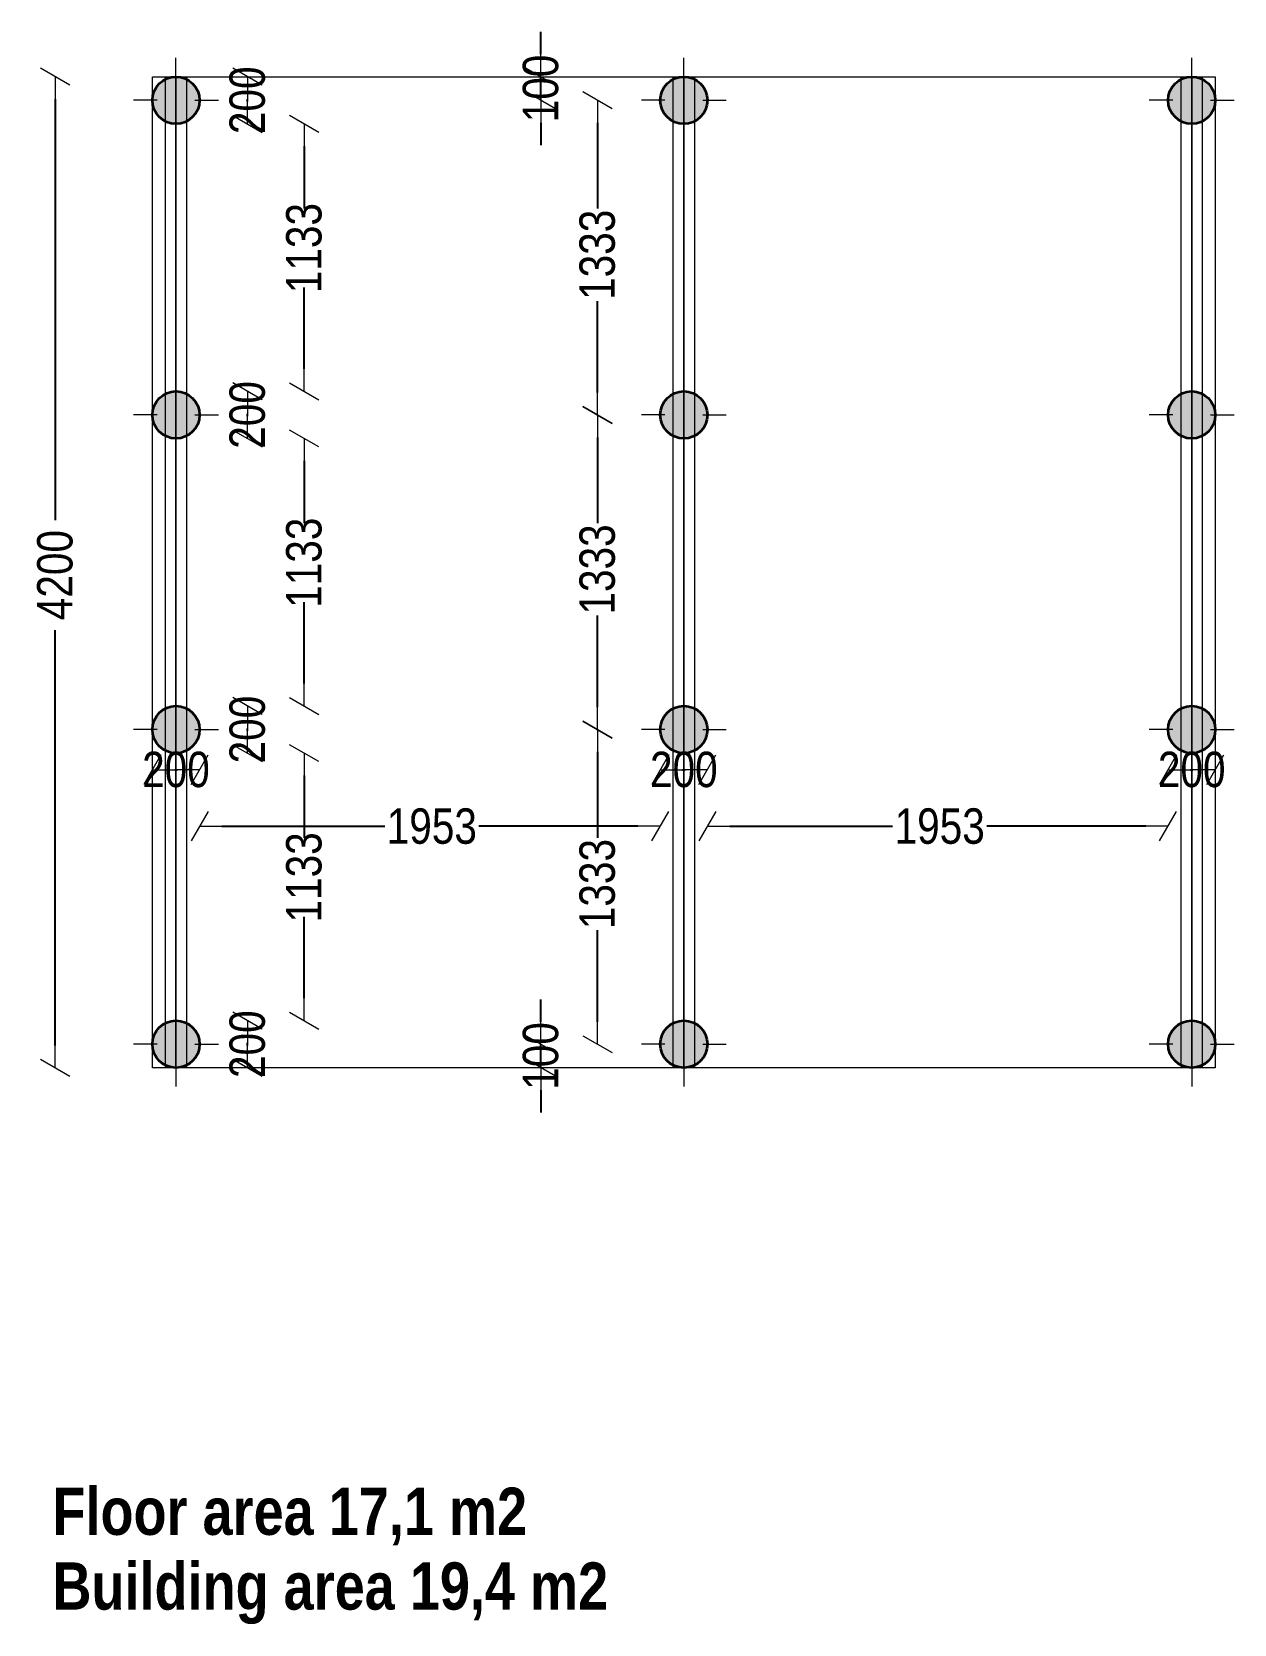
# Model space of a CAD drawing. Header units: millimetres. Extents: x -446325 to -421669, y 93022 to 136983.
# Drawn here: x -430287 to -425190, y 130236 to 136983 of the extents above; entities that cross this region are included whole.
import ezdxf

# ---------------------------------------------------------------- set-up
doc = ezdxf.new("R2010")
doc.units = ezdxf.units.MM
doc.header["$MEASUREMENT"] = 0
for name, color, linetype, lineweight in [('0_Pen_No__1', 7, 'Continuous', 13), ('2D Drafting - General_Pen_No__101', 252, 'Continuous', 13), ('Structural - Bearing_Pen_No__20', 1, 'Continuous', 0)]:
    doc.layers.add(name, color=color, linetype=linetype, lineweight=lineweight)
doc.layers.add('Dimensioning - General', color=7, linetype='Continuous')
doc.layers.add('Structural - Bearing', color=7, linetype='Continuous')
doc.layers.add('Structural - Bearing_Pen_No__28', color=7, linetype='Continuous', lineweight=35, true_color=0xa80f02)
doc.layers.add('Structural - Bearing_Pen_No__48', color=7, linetype='Continuous', lineweight=25, true_color=0xa80f02)
doc.styles.add('GENERATED_STYLE_1', font='techl___.ttf')
doc.styles.add('GENERATED_STYLE_3', font='')
doc.styles.get('GENERATED_STYLE_3').set_extended_font_data('TechnicLite', bold=True)
doc.dimstyles.new('GENERATED_STYLE__1', dxfattribs={"dimtxt": 150, "dimasz": 95, "dimexe": 0.18, "dimexo": 0.0625, "dimgap": 0.09, "dimtad": 0, "dimdec": 0, "dimzin": 0, "dimdsep": 46, "dimtxsty": 'GENERATED_STYLE_1', "dimblk": 'ARROWHEAD_2', "dimblk1": 'ARROWHEAD_2', "dimblk2": 'ARROWHEAD_2', "dimcen": 0.09, "dimse1": 1, "dimse2": 1, "dimclrd": 7, "dimclre": 7, "dimclrt": 7, "dimadec": 0, "dimazin": 0, "dimtfac": 1, "dimtdec": 4, "dimtmove": 0, "dimatfit": 3, "dimfxl": 1, "dimtolj": 1, "dimtzin": 0, "dimarcsym": 0})
doc.dimstyles.new('GENERATED_STYLE__2', dxfattribs={"dimtxt": 150, "dimasz": 95, "dimexe": 0.18, "dimexo": 0.0625, "dimgap": 0.09, "dimtad": 0, "dimtih": 1, "dimtoh": 1, "dimdec": 0, "dimzin": 0, "dimdsep": 46, "dimtxsty": 'GENERATED_STYLE_1', "dimblk": 'ARROWHEAD_2', "dimblk1": 'ARROWHEAD_2', "dimblk2": 'ARROWHEAD_2', "dimcen": 0.09, "dimse1": 1, "dimse2": 1, "dimclrd": 7, "dimclre": 7, "dimclrt": 7, "dimadec": 0, "dimazin": 0, "dimtfac": 1, "dimtdec": 4, "dimtmove": 0, "dimatfit": 3, "dimfxl": 1, "dimtolj": 1, "dimtzin": 0, "dimarcsym": 0})

# ---------------------------------------------------------------- blocks, each defined once
blk = doc.blocks.new('Column_37', base_point=(-387791.1, 113610.9))
at = {"layer": 'Structural - Bearing_Pen_No__48', "linetype": 'Continuous', "lineweight": 0, "true_color": 0xe8c2bf}
blk.add_hatch(color=254, dxfattribs=at).paths.add_polyline_path([(-387791.1, 113510.9, 0.414214), (-387691.1, 113610.9, 0.414214), (-387791.1, 113710.9, 0.414214), (-387891.1, 113610.9, 0.414214)])
at = {"layer": 'Structural - Bearing_Pen_No__20', "color": 1, "linetype": 'Continuous', "lineweight": 0}
for p, q in [((-387791.1, 113690.9), (-387791.1, 113790.9)), ((-387871.1, 113610.9), (-387971.1, 113610.9)), ((-387711.1, 113610.9), (-387611.1, 113610.9)), ((-387791.1, 113530.9), (-387791.1, 113430.9))]:
    blk.add_line(p, q, dxfattribs=at)
blk.add_point((-387791.1, 113610.9), dxfattribs=at)
at = {"layer": 'Structural - Bearing_Pen_No__28', "color": 14, "linetype": 'Continuous', "lineweight": 35, "true_color": 0xa80f02}
blk.add_circle((-387791.1, 113610.9), 100, dxfattribs=at)
blk = doc.blocks.new('Column_38', base_point=(-387791.1, 117610.9))
at = {"layer": 'Structural - Bearing_Pen_No__48', "linetype": 'Continuous', "lineweight": 0, "true_color": 0xe8c2bf}
blk.add_hatch(color=254, dxfattribs=at).paths.add_polyline_path([(-387791.1, 117510.9, 0.414214), (-387691.1, 117610.9, 0.414214), (-387791.1, 117710.9, 0.414214), (-387891.1, 117610.9, 0.414214)])
at = {"layer": 'Structural - Bearing_Pen_No__20', "color": 1, "linetype": 'Continuous', "lineweight": 0}
for p, q in [((-387791.1, 117690.9), (-387791.1, 117790.9)), ((-387871.1, 117610.9), (-387971.1, 117610.9)), ((-387711.1, 117610.9), (-387611.1, 117610.9)), ((-387791.1, 117530.9), (-387791.1, 117430.9))]:
    blk.add_line(p, q, dxfattribs=at)
blk.add_point((-387791.1, 117610.9), dxfattribs=at)
at = {"layer": 'Structural - Bearing_Pen_No__28', "color": 14, "linetype": 'Continuous', "lineweight": 35, "true_color": 0xa80f02}
blk.add_circle((-387791.1, 117610.9), 100, dxfattribs=at)
blk = doc.blocks.new('Column_39', base_point=(-385638.1, 113610.9))
at = {"layer": 'Structural - Bearing_Pen_No__48', "linetype": 'Continuous', "lineweight": 0, "true_color": 0xe8c2bf}
blk.add_hatch(color=254, dxfattribs=at).paths.add_polyline_path([(-385638.1, 113510.9, 0.414214), (-385538.1, 113610.9, 0.414214), (-385638.1, 113710.9, 0.414214), (-385738.1, 113610.9, 0.414214)])
at = {"layer": 'Structural - Bearing_Pen_No__20', "color": 1, "linetype": 'Continuous', "lineweight": 0}
for p, q in [((-385638.1, 113690.9), (-385638.1, 113790.9)), ((-385718.1, 113610.9), (-385818.1, 113610.9)), ((-385558.1, 113610.9), (-385458.1, 113610.9)), ((-385638.1, 113530.9), (-385638.1, 113430.9))]:
    blk.add_line(p, q, dxfattribs=at)
blk.add_point((-385638.1, 113610.9), dxfattribs=at)
at = {"layer": 'Structural - Bearing_Pen_No__28', "color": 14, "linetype": 'Continuous', "lineweight": 35, "true_color": 0xa80f02}
blk.add_circle((-385638.1, 113610.9), 100, dxfattribs=at)
blk = doc.blocks.new('Column_40', base_point=(-385638.1, 117610.9))
at = {"layer": 'Structural - Bearing_Pen_No__48', "linetype": 'Continuous', "lineweight": 0, "true_color": 0xe8c2bf}
blk.add_hatch(color=254, dxfattribs=at).paths.add_polyline_path([(-385638.1, 117510.9, 0.414214), (-385538.1, 117610.9, 0.414214), (-385638.1, 117710.9, 0.414214), (-385738.1, 117610.9, 0.414214)])
at = {"layer": 'Structural - Bearing_Pen_No__20', "color": 1, "linetype": 'Continuous', "lineweight": 0}
for p, q in [((-385638.1, 117690.9), (-385638.1, 117790.9)), ((-385718.1, 117610.9), (-385818.1, 117610.9)), ((-385558.1, 117610.9), (-385458.1, 117610.9)), ((-385638.1, 117530.9), (-385638.1, 117430.9))]:
    blk.add_line(p, q, dxfattribs=at)
blk.add_point((-385638.1, 117610.9), dxfattribs=at)
at = {"layer": 'Structural - Bearing_Pen_No__28', "color": 14, "linetype": 'Continuous', "lineweight": 35, "true_color": 0xa80f02}
blk.add_circle((-385638.1, 117610.9), 100, dxfattribs=at)
blk = doc.blocks.new('Column_41', base_point=(-383485.1, 113610.9))
at = {"layer": 'Structural - Bearing_Pen_No__48', "linetype": 'Continuous', "lineweight": 0, "true_color": 0xe8c2bf}
blk.add_hatch(color=254, dxfattribs=at).paths.add_polyline_path([(-383485.1, 113510.9, 0.414214), (-383385.1, 113610.9, 0.414214), (-383485.1, 113710.9, 0.414214), (-383585.1, 113610.9, 0.414214)])
at = {"layer": 'Structural - Bearing_Pen_No__20', "color": 1, "linetype": 'Continuous', "lineweight": 0}
for p, q in [((-383485.1, 113690.9), (-383485.1, 113790.9)), ((-383565.1, 113610.9), (-383665.1, 113610.9)), ((-383405.1, 113610.9), (-383305.1, 113610.9)), ((-383485.1, 113530.9), (-383485.1, 113430.9))]:
    blk.add_line(p, q, dxfattribs=at)
blk.add_point((-383485.1, 113610.9), dxfattribs=at)
at = {"layer": 'Structural - Bearing_Pen_No__28', "color": 14, "linetype": 'Continuous', "lineweight": 35, "true_color": 0xa80f02}
blk.add_circle((-383485.1, 113610.9), 100, dxfattribs=at)
blk = doc.blocks.new('Column_42', base_point=(-383485.1, 117610.9))
at = {"layer": 'Structural - Bearing_Pen_No__48', "linetype": 'Continuous', "lineweight": 0, "true_color": 0xe8c2bf}
blk.add_hatch(color=254, dxfattribs=at).paths.add_polyline_path([(-383485.1, 117510.9, 0.414214), (-383385.1, 117610.9, 0.414214), (-383485.1, 117710.9, 0.414214), (-383585.1, 117610.9, 0.414214)])
at = {"layer": 'Structural - Bearing_Pen_No__20', "color": 1, "linetype": 'Continuous', "lineweight": 0}
for p, q in [((-383485.1, 117690.9), (-383485.1, 117790.9)), ((-383565.1, 117610.9), (-383665.1, 117610.9)), ((-383405.1, 117610.9), (-383305.1, 117610.9)), ((-383485.1, 117530.9), (-383485.1, 117430.9))]:
    blk.add_line(p, q, dxfattribs=at)
blk.add_point((-383485.1, 117610.9), dxfattribs=at)
at = {"layer": 'Structural - Bearing_Pen_No__28', "color": 14, "linetype": 'Continuous', "lineweight": 35, "true_color": 0xa80f02}
blk.add_circle((-383485.1, 117610.9), 100, dxfattribs=at)
blk = doc.blocks.new('Column_43', base_point=(-387791.1, 114944.3))
at = {"layer": 'Structural - Bearing_Pen_No__48', "linetype": 'Continuous', "lineweight": 0, "true_color": 0xe8c2bf}
blk.add_hatch(color=254, dxfattribs=at).paths.add_polyline_path([(-387791.1, 114844.3, 0.414214), (-387691.1, 114944.3, 0.414214), (-387791.1, 115044.3, 0.414214), (-387891.1, 114944.3, 0.414214)])
at = {"layer": 'Structural - Bearing_Pen_No__20', "color": 1, "linetype": 'Continuous', "lineweight": 0}
for p, q in [((-387791.1, 115024.3), (-387791.1, 115124.3)), ((-387871.1, 114944.3), (-387971.1, 114944.3)), ((-387711.1, 114944.3), (-387611.1, 114944.3)), ((-387791.1, 114864.3), (-387791.1, 114764.3))]:
    blk.add_line(p, q, dxfattribs=at)
blk.add_point((-387791.1, 114944.3), dxfattribs=at)
at = {"layer": 'Structural - Bearing_Pen_No__28', "color": 14, "linetype": 'Continuous', "lineweight": 35, "true_color": 0xa80f02}
blk.add_circle((-387791.1, 114944.3), 100, dxfattribs=at)
blk = doc.blocks.new('Column_44', base_point=(-385638.1, 114944.3))
at = {"layer": 'Structural - Bearing_Pen_No__48', "linetype": 'Continuous', "lineweight": 0, "true_color": 0xe8c2bf}
blk.add_hatch(color=254, dxfattribs=at).paths.add_polyline_path([(-385638.1, 114844.3, 0.414214), (-385538.1, 114944.3, 0.414214), (-385638.1, 115044.3, 0.414214), (-385738.1, 114944.3, 0.414214)])
at = {"layer": 'Structural - Bearing_Pen_No__20', "color": 1, "linetype": 'Continuous', "lineweight": 0}
for p, q in [((-385638.1, 115024.3), (-385638.1, 115124.3)), ((-385718.1, 114944.3), (-385818.1, 114944.3)), ((-385558.1, 114944.3), (-385458.1, 114944.3)), ((-385638.1, 114864.3), (-385638.1, 114764.3))]:
    blk.add_line(p, q, dxfattribs=at)
blk.add_point((-385638.1, 114944.3), dxfattribs=at)
at = {"layer": 'Structural - Bearing_Pen_No__28', "color": 14, "linetype": 'Continuous', "lineweight": 35, "true_color": 0xa80f02}
blk.add_circle((-385638.1, 114944.3), 100, dxfattribs=at)
blk = doc.blocks.new('Column_45', base_point=(-383485.1, 114944.3))
at = {"layer": 'Structural - Bearing_Pen_No__48', "linetype": 'Continuous', "lineweight": 0, "true_color": 0xe8c2bf}
blk.add_hatch(color=254, dxfattribs=at).paths.add_polyline_path([(-383485.1, 114844.3, 0.414214), (-383385.1, 114944.3, 0.414214), (-383485.1, 115044.3, 0.414214), (-383585.1, 114944.3, 0.414214)])
at = {"layer": 'Structural - Bearing_Pen_No__20', "color": 1, "linetype": 'Continuous', "lineweight": 0}
for p, q in [((-383485.1, 115024.3), (-383485.1, 115124.3)), ((-383565.1, 114944.3), (-383665.1, 114944.3)), ((-383405.1, 114944.3), (-383305.1, 114944.3)), ((-383485.1, 114864.3), (-383485.1, 114764.3))]:
    blk.add_line(p, q, dxfattribs=at)
blk.add_point((-383485.1, 114944.3), dxfattribs=at)
at = {"layer": 'Structural - Bearing_Pen_No__28', "color": 14, "linetype": 'Continuous', "lineweight": 35, "true_color": 0xa80f02}
blk.add_circle((-383485.1, 114944.3), 100, dxfattribs=at)
blk = doc.blocks.new('Column_46', base_point=(-387791.1, 116277.6))
at = {"layer": 'Structural - Bearing_Pen_No__48', "linetype": 'Continuous', "lineweight": 0, "true_color": 0xe8c2bf}
blk.add_hatch(color=254, dxfattribs=at).paths.add_polyline_path([(-387791.1, 116177.6, 0.414214), (-387691.1, 116277.6, 0.414214), (-387791.1, 116377.6, 0.414214), (-387891.1, 116277.6, 0.414214)])
at = {"layer": 'Structural - Bearing_Pen_No__20', "color": 1, "linetype": 'Continuous', "lineweight": 0}
for p, q in [((-387791.1, 116357.6), (-387791.1, 116457.6)), ((-387871.1, 116277.6), (-387971.1, 116277.6)), ((-387711.1, 116277.6), (-387611.1, 116277.6)), ((-387791.1, 116197.6), (-387791.1, 116097.6))]:
    blk.add_line(p, q, dxfattribs=at)
blk.add_point((-387791.1, 116277.6), dxfattribs=at)
at = {"layer": 'Structural - Bearing_Pen_No__28', "color": 14, "linetype": 'Continuous', "lineweight": 35, "true_color": 0xa80f02}
blk.add_circle((-387791.1, 116277.6), 100, dxfattribs=at)
blk = doc.blocks.new('Column_47', base_point=(-385638.1, 116277.6))
at = {"layer": 'Structural - Bearing_Pen_No__48', "linetype": 'Continuous', "lineweight": 0, "true_color": 0xe8c2bf}
blk.add_hatch(color=254, dxfattribs=at).paths.add_polyline_path([(-385638.1, 116177.6, 0.414214), (-385538.1, 116277.6, 0.414214), (-385638.1, 116377.6, 0.414214), (-385738.1, 116277.6, 0.414214)])
at = {"layer": 'Structural - Bearing_Pen_No__20', "color": 1, "linetype": 'Continuous', "lineweight": 0}
for p, q in [((-385638.1, 116357.6), (-385638.1, 116457.6)), ((-385718.1, 116277.6), (-385818.1, 116277.6)), ((-385558.1, 116277.6), (-385458.1, 116277.6)), ((-385638.1, 116197.6), (-385638.1, 116097.6))]:
    blk.add_line(p, q, dxfattribs=at)
blk.add_point((-385638.1, 116277.6), dxfattribs=at)
at = {"layer": 'Structural - Bearing_Pen_No__28', "color": 14, "linetype": 'Continuous', "lineweight": 35, "true_color": 0xa80f02}
blk.add_circle((-385638.1, 116277.6), 100, dxfattribs=at)
blk = doc.blocks.new('Column_48', base_point=(-383485.1, 116277.6))
at = {"layer": 'Structural - Bearing_Pen_No__48', "linetype": 'Continuous', "lineweight": 0, "true_color": 0xe8c2bf}
blk.add_hatch(color=254, dxfattribs=at).paths.add_polyline_path([(-383485.1, 116177.6, 0.414214), (-383385.1, 116277.6, 0.414214), (-383485.1, 116377.6, 0.414214), (-383585.1, 116277.6, 0.414214)])
at = {"layer": 'Structural - Bearing_Pen_No__20', "color": 1, "linetype": 'Continuous', "lineweight": 0}
for p, q in [((-383485.1, 116357.6), (-383485.1, 116457.6)), ((-383565.1, 116277.6), (-383665.1, 116277.6)), ((-383405.1, 116277.6), (-383305.1, 116277.6)), ((-383485.1, 116197.6), (-383485.1, 116097.6))]:
    blk.add_line(p, q, dxfattribs=at)
blk.add_point((-383485.1, 116277.6), dxfattribs=at)
at = {"layer": 'Structural - Bearing_Pen_No__28', "color": 14, "linetype": 'Continuous', "lineweight": 35, "true_color": 0xa80f02}
blk.add_circle((-383485.1, 116277.6), 100, dxfattribs=at)
blk = doc.blocks.new('ARROWHEAD_2')
at = {"color": 0, "linetype": 'Continuous', "lineweight": 0}
for p, q in [((0, 0), (-1, 0)), ((-0.378, -0.655), (0.378, 0.655))]:
    blk.add_line(p, q, dxfattribs=at)
blk = doc.blocks.new('*D169')
at = {"layer": 'Defpoints', "color": 0, "linetype": 'Continuous', "transparency": 16777216}
for p in [(-429676.2, 132793.3), (-429373.2, 132793.3), (-429676.2, 132593.3)]:
    blk.add_point(p, dxfattribs=at)
at = {"layer": 'Dimensioning - General', "color": 7, "linetype": 'Continuous', "lineweight": -2, "transparency": 16777216}
blk.add_line((-429373.2, 132688.3), (-429373.2, 132698.3), dxfattribs=at)
at = {"layer": 'Dimensioning - General', "color": 7, "linetype": 'Continuous', "lineweight": -2, "transparency": 16777216, "xscale": 95, "yscale": 95, "zscale": 95}
for p, rotation in [((-429373.2, 132793.3), 90), ((-429373.2, 132593.3), 270)]:
    blk.add_blockref('ARROWHEAD_2', p, dxfattribs=dict(at, rotation=rotation))
at = {"layer": 'Dimensioning - General', "color": 7, "linetype": 'Continuous', "lineweight": 13, "transparency": 16777216, "insert": (-429373.2, 132693.3), "char_height": 150, "attachment_point": 5, "rotation": 90, "style": 'GENERATED_STYLE_1'}
blk.add_mtext('\\A1;200', dxfattribs=at)
blk = doc.blocks.new('*D171')
at = {"layer": 'Defpoints', "color": 0, "linetype": 'Continuous', "transparency": 16777216}
for p in [(-429676.2, 133926.6), (-429133.2, 133926.6), (-429676.2, 132793.3)]:
    blk.add_point(p, dxfattribs=at)
at = {"layer": 'Dimensioning - General', "color": 7, "linetype": 'Continuous', "lineweight": -2, "transparency": 16777216}
for p, q in [((-429133.2, 133831.6), (-429133.2, 133567.5)), ((-429133.2, 132888.3), (-429133.2, 133232.7))]:
    blk.add_line(p, q, dxfattribs=at)
at = {"layer": 'Dimensioning - General', "color": 7, "linetype": 'Continuous', "lineweight": -2, "transparency": 16777216, "xscale": 95, "yscale": 95, "zscale": 95}
for p, rotation in [((-429133.2, 133926.6), 90), ((-429133.2, 132793.3), 270)]:
    blk.add_blockref('ARROWHEAD_2', p, dxfattribs=dict(at, rotation=rotation))
at = {"layer": 'Dimensioning - General', "color": 7, "linetype": 'Continuous', "lineweight": 13, "transparency": 16777216, "insert": (-429133.2, 133400.1), "char_height": 150, "attachment_point": 5, "rotation": 90, "style": 'GENERATED_STYLE_1'}
blk.add_mtext('\\A1;1133', dxfattribs=at)
blk = doc.blocks.new('*D172')
at = {"layer": 'Defpoints', "color": 0, "linetype": 'Continuous', "transparency": 16777216}
for p in [(-429676.2, 134126.6), (-429373.2, 134126.6), (-429676.2, 133926.6)]:
    blk.add_point(p, dxfattribs=at)
at = {"layer": 'Dimensioning - General', "color": 7, "linetype": 'Continuous', "lineweight": -2, "transparency": 16777216}
blk.add_line((-429373.2, 134021.6), (-429373.2, 134031.6), dxfattribs=at)
at = {"layer": 'Dimensioning - General', "color": 7, "linetype": 'Continuous', "lineweight": -2, "transparency": 16777216, "xscale": 95, "yscale": 95, "zscale": 95}
for p, rotation in [((-429373.2, 134126.6), 90), ((-429373.2, 133926.6), 270)]:
    blk.add_blockref('ARROWHEAD_2', p, dxfattribs=dict(at, rotation=rotation))
at = {"layer": 'Dimensioning - General', "color": 7, "linetype": 'Continuous', "lineweight": 13, "transparency": 16777216, "insert": (-429373.2, 134026.6), "char_height": 150, "attachment_point": 5, "rotation": 90, "style": 'GENERATED_STYLE_1'}
blk.add_mtext('\\A1;200', dxfattribs=at)
blk = doc.blocks.new('*D173')
at = {"layer": 'Defpoints', "color": 0, "linetype": 'Continuous', "transparency": 16777216}
for p in [(-429676.2, 135259.9), (-429133.2, 135259.9), (-429676.2, 134126.6)]:
    blk.add_point(p, dxfattribs=at)
at = {"layer": 'Dimensioning - General', "color": 7, "linetype": 'Continuous', "lineweight": -2, "transparency": 16777216}
for p, q in [((-429133.2, 135164.9), (-429133.2, 134900.9)), ((-429133.2, 134221.6), (-429133.2, 134566))]:
    blk.add_line(p, q, dxfattribs=at)
at = {"layer": 'Dimensioning - General', "color": 7, "linetype": 'Continuous', "lineweight": -2, "transparency": 16777216, "xscale": 95, "yscale": 95, "zscale": 95}
for p, rotation in [((-429133.2, 135259.9), 90), ((-429133.2, 134126.6), 270)]:
    blk.add_blockref('ARROWHEAD_2', p, dxfattribs=dict(at, rotation=rotation))
at = {"layer": 'Dimensioning - General', "color": 7, "linetype": 'Continuous', "lineweight": 13, "transparency": 16777216, "insert": (-429133.2, 134733.5), "char_height": 150, "attachment_point": 5, "rotation": 90, "style": 'GENERATED_STYLE_1'}
blk.add_mtext('\\A1;1133', dxfattribs=at)
blk = doc.blocks.new('*D174')
at = {"layer": 'Defpoints', "color": 0, "linetype": 'Continuous', "transparency": 16777216}
for p in [(-429676.2, 135459.9), (-429373.2, 135459.9), (-429676.2, 135259.9)]:
    blk.add_point(p, dxfattribs=at)
at = {"layer": 'Dimensioning - General', "color": 7, "linetype": 'Continuous', "lineweight": -2, "transparency": 16777216}
blk.add_line((-429373.2, 135354.9), (-429373.2, 135364.9), dxfattribs=at)
at = {"layer": 'Dimensioning - General', "color": 7, "linetype": 'Continuous', "lineweight": -2, "transparency": 16777216, "xscale": 95, "yscale": 95, "zscale": 95}
for p, rotation in [((-429373.2, 135459.9), 90), ((-429373.2, 135259.9), 270)]:
    blk.add_blockref('ARROWHEAD_2', p, dxfattribs=dict(at, rotation=rotation))
at = {"layer": 'Dimensioning - General', "color": 7, "linetype": 'Continuous', "lineweight": 13, "transparency": 16777216, "insert": (-429373.2, 135359.9), "char_height": 150, "attachment_point": 5, "rotation": 90, "style": 'GENERATED_STYLE_1'}
blk.add_mtext('\\A1;200', dxfattribs=at)
blk = doc.blocks.new('*D175')
at = {"layer": 'Defpoints', "color": 0, "linetype": 'Continuous', "transparency": 16777216}
for p in [(-429676.2, 136593.3), (-429133.2, 136593.3), (-429676.2, 135459.9)]:
    blk.add_point(p, dxfattribs=at)
at = {"layer": 'Dimensioning - General', "color": 7, "linetype": 'Continuous', "lineweight": -2, "transparency": 16777216}
for p, q in [((-429133.2, 136498.3), (-429133.2, 136234.2)), ((-429133.2, 135554.9), (-429133.2, 135899.4))]:
    blk.add_line(p, q, dxfattribs=at)
at = {"layer": 'Dimensioning - General', "color": 7, "linetype": 'Continuous', "lineweight": -2, "transparency": 16777216, "xscale": 95, "yscale": 95, "zscale": 95}
for p, rotation in [((-429133.2, 136593.3), 90), ((-429133.2, 135459.9), 270)]:
    blk.add_blockref('ARROWHEAD_2', p, dxfattribs=dict(at, rotation=rotation))
at = {"layer": 'Dimensioning - General', "color": 7, "linetype": 'Continuous', "lineweight": 13, "transparency": 16777216, "insert": (-429133.2, 136066.8), "char_height": 150, "attachment_point": 5, "rotation": 90, "style": 'GENERATED_STYLE_1'}
blk.add_mtext('\\A1;1133', dxfattribs=at)
blk = doc.blocks.new('*D176')
at = {"layer": 'Defpoints', "color": 0, "linetype": 'Continuous', "transparency": 16777216}
for p in [(-429676.2, 136793.3), (-429373.2, 136793.3), (-429676.2, 136593.3)]:
    blk.add_point(p, dxfattribs=at)
at = {"layer": 'Dimensioning - General', "color": 7, "linetype": 'Continuous', "lineweight": -2, "transparency": 16777216}
blk.add_line((-429373.2, 136688.3), (-429373.2, 136698.3), dxfattribs=at)
at = {"layer": 'Dimensioning - General', "color": 7, "linetype": 'Continuous', "lineweight": -2, "transparency": 16777216, "xscale": 95, "yscale": 95, "zscale": 95}
for p, rotation in [((-429373.2, 136793.3), 90), ((-429373.2, 136593.3), 270)]:
    blk.add_blockref('ARROWHEAD_2', p, dxfattribs=dict(at, rotation=rotation))
at = {"layer": 'Dimensioning - General', "color": 7, "linetype": 'Continuous', "lineweight": 13, "transparency": 16777216, "insert": (-429373.2, 136693.3), "char_height": 150, "attachment_point": 5, "rotation": 90, "style": 'GENERATED_STYLE_1'}
blk.add_mtext('\\A1;200', dxfattribs=at)
blk = doc.blocks.new('*D177')
at = {"layer": 'Defpoints', "color": 0, "linetype": 'Continuous', "transparency": 16777216}
for p in [(-428129.7, 132693.3), (-427523.2, 132693.3), (-427523.2, 132593.3)]:
    blk.add_point(p, dxfattribs=at)
at = {"layer": 'Dimensioning - General', "color": 7, "linetype": 'Continuous', "lineweight": -2, "transparency": 16777216}
for p, q in [((-428129.7, 132788.3), (-428129.7, 132883.3)), ((-428129.7, 132593.3), (-428129.7, 132693.3)), ((-428129.7, 132498.3), (-428129.7, 132403.3))]:
    blk.add_line(p, q, dxfattribs=at)
at = {"layer": 'Dimensioning - General', "color": 7, "linetype": 'Continuous', "lineweight": -2, "transparency": 16777216, "xscale": 95, "yscale": 95, "zscale": 95}
for p, rotation in [((-428129.7, 132693.3), 270), ((-428129.7, 132593.3), 90)]:
    blk.add_blockref('ARROWHEAD_2', p, dxfattribs=dict(at, rotation=rotation))
at = {"layer": 'Dimensioning - General', "color": 7, "linetype": 'Continuous', "lineweight": 13, "transparency": 16777216, "insert": (-428129.7, 132643.3), "char_height": 150, "attachment_point": 5, "rotation": 90, "style": 'GENERATED_STYLE_1'}
blk.add_mtext('\\A1;100', dxfattribs=at)
blk = doc.blocks.new('*D178')
at = {"layer": 'Defpoints', "color": 0, "linetype": 'Continuous', "transparency": 16777216}
for p in [(-427889.7, 134026.6), (-427523.2, 134026.6), (-427523.2, 132693.3)]:
    blk.add_point(p, dxfattribs=at)
at = {"layer": 'Dimensioning - General', "color": 7, "linetype": 'Continuous', "lineweight": -2, "transparency": 16777216}
for p, q in [((-427889.7, 133931.6), (-427889.7, 133567.6)), ((-427889.7, 132788.3), (-427889.7, 133176))]:
    blk.add_line(p, q, dxfattribs=at)
at = {"layer": 'Dimensioning - General', "color": 7, "linetype": 'Continuous', "lineweight": -2, "transparency": 16777216, "xscale": 95, "yscale": 95, "zscale": 95}
for p, rotation in [((-427889.7, 134026.6), 90), ((-427889.7, 132693.3), 270)]:
    blk.add_blockref('ARROWHEAD_2', p, dxfattribs=dict(at, rotation=rotation))
at = {"layer": 'Dimensioning - General', "color": 7, "linetype": 'Continuous', "lineweight": 13, "transparency": 16777216, "insert": (-427889.7, 133371.8), "char_height": 150, "attachment_point": 5, "rotation": 90, "style": 'GENERATED_STYLE_1'}
blk.add_mtext('\\A1;1333', dxfattribs=at)
blk = doc.blocks.new('*D179')
at = {"layer": 'Defpoints', "color": 0, "linetype": 'Continuous', "transparency": 16777216}
for p in [(-427889.7, 135359.9), (-427523.2, 135359.9), (-427523.2, 134026.6)]:
    blk.add_point(p, dxfattribs=at)
at = {"layer": 'Dimensioning - General', "color": 7, "linetype": 'Continuous', "lineweight": -2, "transparency": 16777216}
for p, q in [((-427889.7, 135264.9), (-427889.7, 134900.9)), ((-427889.7, 134121.6), (-427889.7, 134509.3))]:
    blk.add_line(p, q, dxfattribs=at)
at = {"layer": 'Dimensioning - General', "color": 7, "linetype": 'Continuous', "lineweight": -2, "transparency": 16777216, "xscale": 95, "yscale": 95, "zscale": 95}
for p, rotation in [((-427889.7, 135359.9), 90), ((-427889.7, 134026.6), 270)]:
    blk.add_blockref('ARROWHEAD_2', p, dxfattribs=dict(at, rotation=rotation))
at = {"layer": 'Dimensioning - General', "color": 7, "linetype": 'Continuous', "lineweight": 13, "transparency": 16777216, "insert": (-427889.7, 134705.1), "char_height": 150, "attachment_point": 5, "rotation": 90, "style": 'GENERATED_STYLE_1'}
blk.add_mtext('\\A1;1333', dxfattribs=at)
blk = doc.blocks.new('*D180')
at = {"layer": 'Defpoints', "color": 0, "linetype": 'Continuous', "transparency": 16777216}
for p in [(-427889.7, 136693.3), (-427523.2, 136693.3), (-427523.2, 135359.9)]:
    blk.add_point(p, dxfattribs=at)
at = {"layer": 'Dimensioning - General', "color": 7, "linetype": 'Continuous', "lineweight": -2, "transparency": 16777216}
for p, q in [((-427889.7, 136598.3), (-427889.7, 136234.2)), ((-427889.7, 135454.9), (-427889.7, 135842.6))]:
    blk.add_line(p, q, dxfattribs=at)
at = {"layer": 'Dimensioning - General', "color": 7, "linetype": 'Continuous', "lineweight": -2, "transparency": 16777216, "xscale": 95, "yscale": 95, "zscale": 95}
for p, rotation in [((-427889.7, 136693.3), 90), ((-427889.7, 135359.9), 270)]:
    blk.add_blockref('ARROWHEAD_2', p, dxfattribs=dict(at, rotation=rotation))
at = {"layer": 'Dimensioning - General', "color": 7, "linetype": 'Continuous', "lineweight": 13, "transparency": 16777216, "insert": (-427889.7, 136038.4), "char_height": 150, "attachment_point": 5, "rotation": 90, "style": 'GENERATED_STYLE_1'}
blk.add_mtext('\\A1;1333', dxfattribs=at)
blk = doc.blocks.new('*D181')
at = {"layer": 'Defpoints', "color": 0, "linetype": 'Continuous', "transparency": 16777216}
for p in [(-428129.7, 136793.3), (-427523.2, 136793.3), (-427523.2, 136693.3)]:
    blk.add_point(p, dxfattribs=at)
at = {"layer": 'Dimensioning - General', "color": 7, "linetype": 'Continuous', "lineweight": -2, "transparency": 16777216}
for p, q in [((-428129.7, 136888.3), (-428129.7, 136983.3)), ((-428129.7, 136693.3), (-428129.7, 136793.3)), ((-428129.7, 136598.3), (-428129.7, 136503.3))]:
    blk.add_line(p, q, dxfattribs=at)
at = {"layer": 'Dimensioning - General', "color": 7, "linetype": 'Continuous', "lineweight": -2, "transparency": 16777216, "xscale": 95, "yscale": 95, "zscale": 95}
for p, rotation in [((-428129.7, 136793.3), 270), ((-428129.7, 136693.3), 90)]:
    blk.add_blockref('ARROWHEAD_2', p, dxfattribs=dict(at, rotation=rotation))
at = {"layer": 'Dimensioning - General', "color": 7, "linetype": 'Continuous', "lineweight": 13, "transparency": 16777216, "insert": (-428129.7, 136743.3), "char_height": 150, "attachment_point": 5, "rotation": 90, "style": 'GENERATED_STYLE_1'}
blk.add_mtext('\\A1;100', dxfattribs=at)
blk = doc.blocks.new('*D348')
at = {"layer": 'Defpoints', "color": 0, "linetype": 'Continuous', "transparency": 16777216}
for p in [(-430188.7, 136793.3), (-429776.2, 136793.3), (-429776.2, 132593.3)]:
    blk.add_point(p, dxfattribs=at)
at = {"layer": 'Dimensioning - General', "color": 7, "linetype": 'Continuous', "lineweight": -2, "transparency": 16777216}
for p, q in [((-430188.7, 136698.3), (-430188.7, 134914.5)), ((-430188.7, 132688.3), (-430188.7, 134447.7))]:
    blk.add_line(p, q, dxfattribs=at)
at = {"layer": 'Dimensioning - General', "color": 7, "linetype": 'Continuous', "lineweight": -2, "transparency": 16777216, "xscale": 95, "yscale": 95, "zscale": 95}
for p, rotation in [((-430188.7, 136793.3), 90), ((-430188.7, 132593.3), 270)]:
    blk.add_blockref('ARROWHEAD_2', p, dxfattribs=dict(at, rotation=rotation))
at = {"layer": 'Dimensioning - General', "color": 7, "linetype": 'Continuous', "lineweight": 13, "transparency": 16777216, "insert": (-430188.7, 134681.1), "char_height": 150, "attachment_point": 5, "rotation": 90, "style": 'GENERATED_STYLE_1'}
blk.add_mtext('\\A1;4200', dxfattribs=at)
blk = doc.blocks.new('*D349')
at = {"layer": 'Defpoints', "color": 0, "linetype": 'Continuous', "transparency": 16777216}
for p in [(-429576.2, 133856.6), (-429776.2, 132693.3), (-429576.2, 132693.3)]:
    blk.add_point(p, dxfattribs=at)
at = {"layer": 'Dimensioning - General', "color": 7, "linetype": 'Continuous', "lineweight": -2, "transparency": 16777216}
blk.add_line((-429681.2, 133856.6), (-429671.2, 133856.6), dxfattribs=at)
at = {"layer": 'Dimensioning - General', "color": 7, "linetype": 'Continuous', "lineweight": -2, "transparency": 16777216, "xscale": 95, "yscale": 95, "zscale": 95, "rotation": 180}
blk.add_blockref('ARROWHEAD_2', (-429776.2, 133856.6), dxfattribs=at)
at = {"layer": 'Dimensioning - General', "color": 7, "linetype": 'Continuous', "lineweight": -2, "transparency": 16777216, "xscale": 95, "yscale": 95, "zscale": 95}
blk.add_blockref('ARROWHEAD_2', (-429576.2, 133856.6), dxfattribs=at)
at = {"layer": 'Dimensioning - General', "color": 7, "linetype": 'Continuous', "lineweight": 13, "transparency": 16777216, "insert": (-429676.2, 133856.6), "char_height": 150, "attachment_point": 5, "style": 'GENERATED_STYLE_1'}
blk.add_mtext('\\A1;200', dxfattribs=at)
blk = doc.blocks.new('*D350')
at = {"layer": 'Defpoints', "color": 0, "linetype": 'Continuous', "transparency": 16777216}
for p in [(-427623.2, 133616.6), (-429576.2, 132693.3), (-427623.2, 132693.3)]:
    blk.add_point(p, dxfattribs=at)
at = {"layer": 'Dimensioning - General', "color": 7, "linetype": 'Continuous', "lineweight": -2, "transparency": 16777216}
for p, q in [((-429481.2, 133616.6), (-428791.2, 133616.6)), ((-427718.2, 133616.6), (-428391.9, 133616.6))]:
    blk.add_line(p, q, dxfattribs=at)
at = {"layer": 'Dimensioning - General', "color": 7, "linetype": 'Continuous', "lineweight": -2, "transparency": 16777216, "xscale": 95, "yscale": 95, "zscale": 95, "rotation": 180}
blk.add_blockref('ARROWHEAD_2', (-429576.2, 133616.6), dxfattribs=at)
at = {"layer": 'Dimensioning - General', "color": 7, "linetype": 'Continuous', "lineweight": -2, "transparency": 16777216, "xscale": 95, "yscale": 95, "zscale": 95}
blk.add_blockref('ARROWHEAD_2', (-427623.2, 133616.6), dxfattribs=at)
at = {"layer": 'Dimensioning - General', "color": 7, "linetype": 'Continuous', "lineweight": 13, "transparency": 16777216, "insert": (-428591.5, 133616.6), "char_height": 150, "attachment_point": 5, "style": 'GENERATED_STYLE_1'}
blk.add_mtext('\\A1;1953', dxfattribs=at)
blk = doc.blocks.new('*D351')
at = {"layer": 'Defpoints', "color": 0, "linetype": 'Continuous', "transparency": 16777216}
for p in [(-427423.2, 133856.6), (-427623.2, 132693.3), (-427423.2, 132693.3)]:
    blk.add_point(p, dxfattribs=at)
at = {"layer": 'Dimensioning - General', "color": 7, "linetype": 'Continuous', "lineweight": -2, "transparency": 16777216}
blk.add_line((-427528.2, 133856.6), (-427518.2, 133856.6), dxfattribs=at)
at = {"layer": 'Dimensioning - General', "color": 7, "linetype": 'Continuous', "lineweight": -2, "transparency": 16777216, "xscale": 95, "yscale": 95, "zscale": 95, "rotation": 180}
blk.add_blockref('ARROWHEAD_2', (-427623.2, 133856.6), dxfattribs=at)
at = {"layer": 'Dimensioning - General', "color": 7, "linetype": 'Continuous', "lineweight": -2, "transparency": 16777216, "xscale": 95, "yscale": 95, "zscale": 95}
blk.add_blockref('ARROWHEAD_2', (-427423.2, 133856.6), dxfattribs=at)
at = {"layer": 'Dimensioning - General', "color": 7, "linetype": 'Continuous', "lineweight": 13, "transparency": 16777216, "insert": (-427523.2, 133856.6), "char_height": 150, "attachment_point": 5, "style": 'GENERATED_STYLE_1'}
blk.add_mtext('\\A1;200', dxfattribs=at)
blk = doc.blocks.new('*D352')
at = {"layer": 'Defpoints', "color": 0, "linetype": 'Continuous', "transparency": 16777216}
for p in [(-425470.2, 133616.6), (-427423.2, 132693.3), (-425470.2, 132693.3)]:
    blk.add_point(p, dxfattribs=at)
at = {"layer": 'Dimensioning - General', "color": 7, "linetype": 'Continuous', "lineweight": -2, "transparency": 16777216}
for p, q in [((-427328.2, 133616.6), (-426638.2, 133616.6)), ((-425565.2, 133616.6), (-426238.9, 133616.6))]:
    blk.add_line(p, q, dxfattribs=at)
at = {"layer": 'Dimensioning - General', "color": 7, "linetype": 'Continuous', "lineweight": -2, "transparency": 16777216, "xscale": 95, "yscale": 95, "zscale": 95, "rotation": 180}
blk.add_blockref('ARROWHEAD_2', (-427423.2, 133616.6), dxfattribs=at)
at = {"layer": 'Dimensioning - General', "color": 7, "linetype": 'Continuous', "lineweight": -2, "transparency": 16777216, "xscale": 95, "yscale": 95, "zscale": 95}
blk.add_blockref('ARROWHEAD_2', (-425470.2, 133616.6), dxfattribs=at)
at = {"layer": 'Dimensioning - General', "color": 7, "linetype": 'Continuous', "lineweight": 13, "transparency": 16777216, "insert": (-426438.5, 133616.6), "char_height": 150, "attachment_point": 5, "style": 'GENERATED_STYLE_1'}
blk.add_mtext('\\A1;1953', dxfattribs=at)
blk = doc.blocks.new('*D353')
at = {"layer": 'Defpoints', "color": 0, "linetype": 'Continuous', "transparency": 16777216}
for p in [(-425270.2, 133856.6), (-425470.2, 132693.3), (-425270.2, 132693.3)]:
    blk.add_point(p, dxfattribs=at)
at = {"layer": 'Dimensioning - General', "color": 7, "linetype": 'Continuous', "lineweight": -2, "transparency": 16777216}
blk.add_line((-425375.2, 133856.6), (-425365.2, 133856.6), dxfattribs=at)
at = {"layer": 'Dimensioning - General', "color": 7, "linetype": 'Continuous', "lineweight": -2, "transparency": 16777216, "xscale": 95, "yscale": 95, "zscale": 95, "rotation": 180}
blk.add_blockref('ARROWHEAD_2', (-425470.2, 133856.6), dxfattribs=at)
at = {"layer": 'Dimensioning - General', "color": 7, "linetype": 'Continuous', "lineweight": -2, "transparency": 16777216, "xscale": 95, "yscale": 95, "zscale": 95}
blk.add_blockref('ARROWHEAD_2', (-425270.2, 133856.6), dxfattribs=at)
at = {"layer": 'Dimensioning - General', "color": 7, "linetype": 'Continuous', "lineweight": 13, "transparency": 16777216, "insert": (-425370.2, 133856.6), "char_height": 150, "attachment_point": 5, "style": 'GENERATED_STYLE_1'}
blk.add_mtext('\\A1;200', dxfattribs=at)

msp = doc.modelspace()

# ---------------------------------------------------------------- linework, layer by layer
at = {"layer": '2D Drafting - General_Pen_No__101', "color": 252, "linetype": 'Continuous', "lineweight": 13, "flags": 128}
for points in [[(-429776.2, 136793.3), (-425270.2, 136793.3), (-425270.2, 132593.3), (-429776.2, 132593.3)], [(-429721.2, 136793.3), (-429676.2, 136793.3), (-429676.2, 132593.3), (-429721.2, 132593.3)], [(-429676.2, 136793.3), (-429631.2, 136793.3), (-429631.2, 132593.3), (-429676.2, 132593.3)], [(-427568.2, 136793.3), (-427523.2, 136793.3), (-427523.2, 132593.3), (-427568.2, 132593.3)], [(-427523.2, 136793.3), (-427478.2, 136793.3), (-427478.2, 132593.3), (-427523.2, 132593.3)], [(-425415.2, 136793.3), (-425370.2, 136793.3), (-425370.2, 132593.3), (-425415.2, 132593.3)], [(-425370.2, 136793.3), (-425325.2, 136793.3), (-425325.2, 132593.3), (-425370.2, 132593.3)]]:
    msp.add_lwpolyline(points, close=True, dxfattribs=at)

# ---------------------------------------------------------------- block references
at = {"layer": 'Structural - Bearing', "color": 14, "lineweight": 35, "true_color": 0xa80f02}
for name, p in [('Column_38', (-429676.2, 136693.3)), ('Column_40', (-427523.2, 136693.3)), ('Column_42', (-425370.2, 136693.3)), ('Column_46', (-429676.2, 135359.9)), ('Column_47', (-427523.2, 135359.9)), ('Column_48', (-425370.2, 135359.9)), ('Column_43', (-429676.2, 134026.6)), ('Column_44', (-427523.2, 134026.6)), ('Column_45', (-425370.2, 134026.6)), ('Column_37', (-429676.2, 132693.3)), ('Column_39', (-427523.2, 132693.3)), ('Column_41', (-425370.2, 132693.3))]:
    msp.add_blockref(name, p, dxfattribs=at)

# ---------------------------------------------------------------- texts
at = {"layer": '0_Pen_No__1', "color": 7, "linetype": 'Continuous', "lineweight": 13, "char_height": 200, "attachment_point": 7, "style": 'GENERATED_STYLE_3'}
for s, insert in [('\\A1;{\\pql;\\fTechnicLite|b1|i0|c2|p2;Floor area 17,1 m2}', (-430199.7, 130568.9)), ('\\A1;{\\pql;\\fTechnicLite|b1|i0|c2|p2;Building area 19,4 m2}', (-430199.7, 130235.5))]:
    msp.add_mtext(s, dxfattribs=dict(at, insert=insert))

# ---------------------------------------------------------------- dimensions: what is measured, and where the dimension line sits
at = {"layer": 'Dimensioning - General', "color": 7, "linetype": 'Continuous', "lineweight": 13}
for base, p1, p2, picture, middle in [((-428129.7, 136793.3), (-427523.2, 136693.3), (-427523.2, 136793.3), '*D181', (-428129.7, 136743.3)), ((-429373.2, 136793.3), (-429676.2, 136593.3), (-429676.2, 136793.3), '*D176', (-429373.2, 136693.3)), ((-430188.7, 136793.3), (-429776.2, 132593.3), (-429776.2, 136793.3), '*D348', (-430188.7, 134681.1)), ((-427889.7, 136693.3), (-427523.2, 135359.9), (-427523.2, 136693.3), '*D180', (-427889.7, 136038.4)), ((-429133.2, 136593.3), (-429676.2, 135459.9), (-429676.2, 136593.3), '*D175', (-429133.2, 136066.8)), ((-429373.2, 135459.9), (-429676.2, 135259.9), (-429676.2, 135459.9), '*D174', (-429373.2, 135359.9)), ((-427889.7, 135359.9), (-427523.2, 134026.6), (-427523.2, 135359.9), '*D179', (-427889.7, 134705.1)), ((-429133.2, 135259.9), (-429676.2, 134126.6), (-429676.2, 135259.9), '*D173', (-429133.2, 134733.5)), ((-429373.2, 134126.6), (-429676.2, 133926.6), (-429676.2, 134126.6), '*D172', (-429373.2, 134026.6)), ((-427889.7, 134026.6), (-427523.2, 132693.3), (-427523.2, 134026.6), '*D178', (-427889.7, 133371.8)), ((-429133.2, 133926.6), (-429676.2, 132793.3), (-429676.2, 133926.6), '*D171', (-429133.2, 133400.1)), ((-429373.2, 132793.3), (-429676.2, 132593.3), (-429676.2, 132793.3), '*D169', (-429373.2, 132693.3)), ((-428129.7, 132693.3), (-427523.2, 132593.3), (-427523.2, 132693.3), '*D177', (-428129.7, 132643.3))]:
    dim = msp.add_linear_dim(base=base, p1=p1, p2=p2, angle=90, dimstyle='GENERATED_STYLE__1', dxfattribs=at)
    dim.commit()
    dim.dimension.update_dxf_attribs({"geometry": picture, "text_midpoint": middle, "dimtype": 160, "text_rotation": 90})
for base, p1, p2, picture, middle in [((-429576.2, 133856.6), (-429776.2, 132693.3), (-429576.2, 132693.3), '*D349', (-429676.2, 133856.6)), ((-427423.2, 133856.6), (-427623.2, 132693.3), (-427423.2, 132693.3), '*D351', (-427523.2, 133856.6)), ((-425270.2, 133856.6), (-425470.2, 132693.3), (-425270.2, 132693.3), '*D353', (-425370.2, 133856.6)), ((-427623.2, 133616.6), (-429576.2, 132693.3), (-427623.2, 132693.3), '*D350', (-428591.5, 133616.6)), ((-425470.2, 133616.6), (-427423.2, 132693.3), (-425470.2, 132693.3), '*D352', (-426438.5, 133616.6))]:
    dim = msp.add_linear_dim(base=base, p1=p1, p2=p2, dimstyle='GENERATED_STYLE__2', dxfattribs=at)
    dim.commit()
    dim.dimension.update_dxf_attribs({"geometry": picture, "text_midpoint": middle, "dimtype": 160})

doc.saveas('drawing.dxf')
